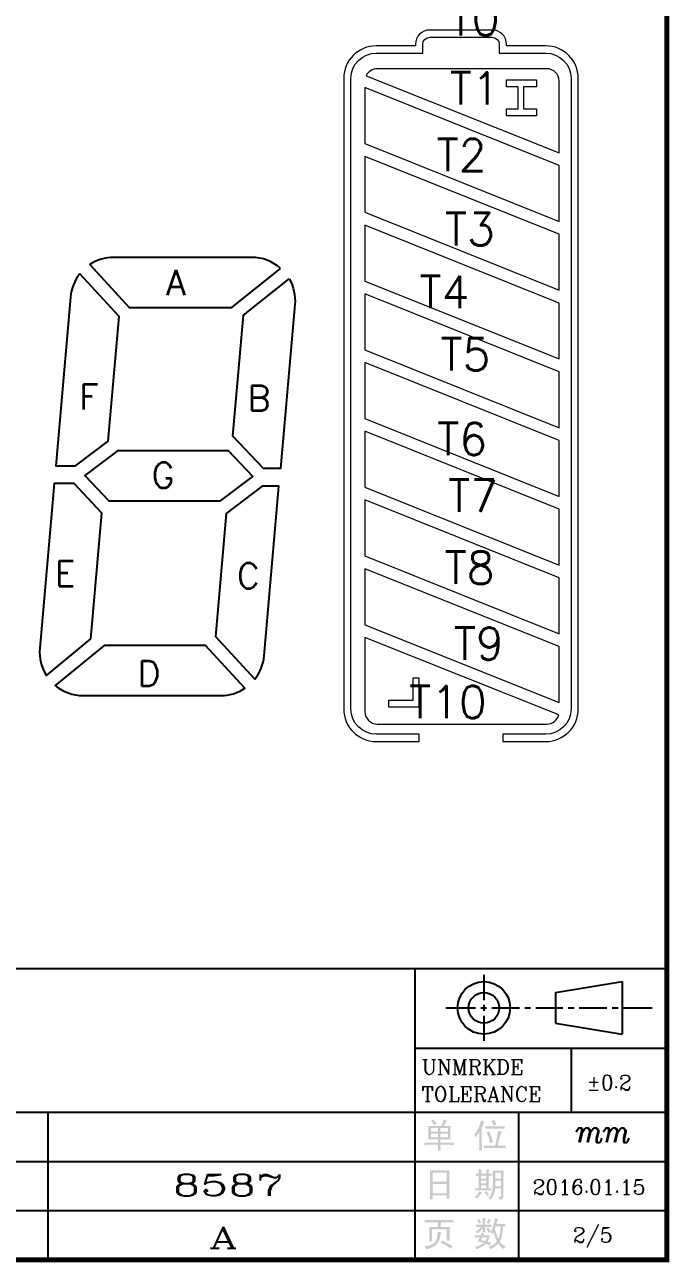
# Model space of a CAD drawing. Extents: x -1388 to 1427, y 183 to 486.
# Drawn here: x 892 to 920.9, y 219.4 to 274.9 of the extents above; entities that cross this region are included whole.
import ezdxf
from ezdxf.enums import TextEntityAlignment as Align

# ---------------------------------------------------------------- set-up
doc = ezdxf.new("R2010")
doc.units = 0
doc.header["$LTSCALE"] = 3
doc.linetypes.add('DASHED', pattern=[0.75, 0.5, -0.25])
doc.layers.get('0').update_dxf_attribs({"linetype": 'CONTINUOUS'})
doc.layers.add('DIM', color=3, linetype='CONTINUOUS')
doc.styles.add('ROMANC', font='romanc')
doc.styles.add('ROMANS', font='romans.shx')

msp = doc.modelspace()

# ---------------------------------------------------------------- hatches: boundary and pattern name
h = msp.add_hatch(color=3)
h.paths.add_polyline_path([(910.535, 224.966), (910.219, 224.966), (910.219, 225.127), (910.535, 225.127)], flags=16)
h.paths.add_polyline_path([(910.649, 225.127), (910.982, 225.127), (910.982, 224.966), (910.649, 224.966)], flags=16)
h.paths.add_polyline_path([(910.535, 225.224), (910.219, 225.224), (910.219, 225.378), (910.535, 225.378)], flags=16)
h.paths.add_polyline_path([(910.649, 225.378), (910.982, 225.378), (910.982, 225.224), (910.649, 225.224)], flags=16)
h.paths.add_polyline_path([(910.105, 225.164), (910.105, 225.059), (910.102, 224.953), (910.094, 224.871), (910.535, 224.871), (910.535, 224.722), (910.136, 224.722), (910.133, 224.722), (910.014, 224.724), (909.928, 224.728), (909.928, 224.62), (909.937, 224.622), (910.025, 224.625), (910.147, 224.627), (910.535, 224.627), (910.535, 224.552), (910.534, 224.442), (910.53, 224.363), (910.654, 224.363), (910.653, 224.402), (910.649, 224.497), (910.649, 224.627), (911.048, 224.627), (911.057, 224.627), (911.169, 224.625), (911.262, 224.62), (911.262, 224.728), (911.255, 224.728), (911.164, 224.724), (911.048, 224.722), (910.649, 224.722), (910.649, 224.871), (911.101, 224.871), (911.098, 224.935), (911.096, 225.037), (911.096, 225.169), (911.096, 225.295), (911.098, 225.398), (911.101, 225.473), (910.803, 225.473), (910.827, 225.521), (910.874, 225.61), (910.882, 225.627), (910.94, 225.706), (910.885, 225.722), (910.792, 225.755), (910.763, 225.66), (910.726, 225.563), (910.684, 225.473), (910.094, 225.473), (910.102, 225.385), (910.105, 225.283)])
h.paths.add_polyline_path([(910.308, 225.746), (910.219, 225.689), (910.241, 225.667), (910.31, 225.594), (910.374, 225.51), (910.394, 225.526), (910.488, 225.581), (910.466, 225.605), (910.4, 225.68), (910.327, 225.76)])
h.paths.add_polyline_path([(912.815, 225.217), (912.718, 225.187), (912.747, 225.114), (912.786, 225.019), (912.819, 224.926), (912.824, 224.902), (912.85, 224.794), (912.866, 224.704), (912.896, 224.713), (912.998, 224.746), (912.978, 224.821), (912.951, 224.911), (912.919, 225.008), (912.883, 225.114), (912.843, 225.229)], flags=17)
h.paths.add_polyline_path([(913.163, 224.854), (913.141, 224.759), (913.117, 224.671), (913.093, 224.59), (912.795, 224.59), (912.687, 224.592), (912.605, 224.596), (912.605, 224.482), (912.68, 224.488), (912.806, 224.49), (913.416, 224.49), (913.478, 224.488), (913.569, 224.482), (913.569, 224.596), (913.533, 224.594), (913.416, 224.59), (913.212, 224.59), (913.231, 224.662), (913.26, 224.783), (913.287, 224.885), (913.311, 224.973), (913.331, 225.045), (913.366, 225.153), (913.397, 225.224), (913.344, 225.233), (913.236, 225.259), (913.223, 225.182), (913.205, 225.065), (913.185, 224.957)])
h.paths.add_polyline_path([(912.83, 225.354), (913.361, 225.354), (913.439, 225.354), (913.527, 225.348), (913.527, 225.462), (913.482, 225.458), (913.368, 225.457), (912.83, 225.457), (912.766, 225.457), (912.658, 225.462), (912.658, 225.348), (912.729, 225.352)])
h.paths.add_polyline_path([(912.416, 225.541), (912.379, 225.444), (912.335, 225.348), (912.332, 225.339), (912.271, 225.233), (912.214, 225.147), (912.163, 225.087), (912.185, 225.063), (912.246, 224.973), (912.275, 225.015), (912.326, 225.099), (912.388, 225.206), (912.388, 224.651), (912.388, 224.568), (912.385, 224.462), (912.377, 224.376), (912.509, 224.376), (912.506, 224.433), (912.504, 224.532), (912.502, 224.656), (912.502, 225.391), (912.548, 225.519), (912.59, 225.614), (912.621, 225.665), (912.57, 225.68), (912.473, 225.724), (912.449, 225.638)])
h.paths.add_polyline_path([(913.026, 225.733), (912.932, 225.689), (912.951, 225.658), (913.004, 225.557), (913.038, 225.48), (913.073, 225.502), (913.165, 225.539), (913.154, 225.563), (913.108, 225.647), (913.051, 225.748)])
h = msp.add_hatch(color=3)
h.paths.add_polyline_path([(910.297, 222.869), (910.929, 222.869), (910.929, 222.457), (910.297, 222.457)], flags=16)
h.paths.add_polyline_path([(910.929, 222.972), (910.297, 222.972), (910.297, 223.376), (910.929, 223.376)], flags=16)
h.paths.add_polyline_path([(910.18, 223.342), (910.18, 223.241), (910.182, 223.138), (910.182, 223.034), (910.184, 222.926), (910.184, 222.816), (910.184, 222.8), (910.184, 222.684), (910.182, 222.575), (910.182, 222.468), (910.18, 222.369), (910.178, 222.274), (910.177, 222.183), (910.297, 222.183), (910.297, 222.357), (910.929, 222.357), (910.929, 222.214), (911.048, 222.214), (911.048, 222.225), (911.046, 222.32), (911.044, 222.419), (911.043, 222.521), (911.043, 222.626), (911.043, 222.734), (911.043, 222.845), (911.043, 222.86), (911.043, 222.972), (911.043, 223.078), (911.043, 223.184), (911.044, 223.285), (911.046, 223.384), (911.048, 223.479), (910.177, 223.479), (910.178, 223.439)])
h.paths.add_polyline_path([(912.365, 222.492), (912.306, 222.404), (912.262, 222.351), (912.193, 222.285), (912.205, 222.278), (912.293, 222.219), (912.348, 222.287), (912.414, 222.375), (912.443, 222.415), (912.509, 222.476), (912.396, 222.547)])
h.paths.add_polyline_path([(912.68, 222.556), (912.615, 222.476), (912.683, 222.419), (912.758, 222.333), (912.766, 222.342), (912.83, 222.423), (912.766, 222.479), (912.681, 222.56)])
h.paths.add_polyline_path([(912.473, 223.239), (912.705, 223.239), (912.705, 223.107), (912.473, 223.107)], flags=16)
h.paths.add_polyline_path([(912.473, 223.019), (912.705, 223.019), (912.705, 222.893), (912.473, 222.893)], flags=16)
h.paths.add_polyline_path([(912.473, 222.673), (912.473, 222.803), (912.705, 222.803), (912.705, 222.673)], flags=17)
h.paths.add_polyline_path([(913.104, 223.376), (913.368, 223.376), (913.368, 223.107), (913.104, 223.107)], flags=16)
h.paths.add_polyline_path([(913.104, 223.019), (913.368, 223.019), (913.368, 222.769), (913.104, 222.769)], flags=16)
h.paths.add_polyline_path([(912.996, 223.177), (912.998, 223.054), (912.998, 222.966), (912.996, 222.847), (912.995, 222.752), (912.991, 222.679), (912.987, 222.65), (912.967, 222.551), (912.932, 222.452), (912.908, 222.402), (912.854, 222.318), (912.782, 222.238), (912.813, 222.223), (912.89, 222.159), (912.941, 222.225), (912.996, 222.313), (913.038, 222.404), (913.062, 222.476), (913.086, 222.576), (913.099, 222.679), (913.368, 222.679), (913.368, 222.344), (913.35, 222.304), (913.242, 222.296), (913.267, 222.252), (913.289, 222.159), (913.339, 222.168), (913.427, 222.201), (913.447, 222.217), (913.474, 222.315), (913.474, 223.192), (913.474, 223.268), (913.476, 223.375), (913.48, 223.466), (912.991, 223.466), (912.995, 223.384), (912.996, 223.287)])
h.paths.add_polyline_path([(912.24, 223.334), (912.24, 223.234), (912.266, 223.235), (912.365, 223.239), (912.365, 222.673), (912.312, 222.673), (912.205, 222.679), (912.205, 222.576), (912.279, 222.582), (912.377, 222.584), (912.758, 222.584), (912.821, 222.582), (912.927, 222.576), (912.927, 222.679), (912.916, 222.677), (912.813, 222.673), (912.813, 223.239), (912.822, 223.239), (912.927, 223.234), (912.927, 223.334), (912.914, 223.334), (912.813, 223.329), (912.813, 223.437), (912.824, 223.527), (912.7, 223.527), (912.703, 223.439), (912.705, 223.329), (912.473, 223.329), (912.476, 223.437), (912.485, 223.527), (912.359, 223.527), (912.365, 223.439), (912.365, 223.329), (912.344, 223.329)])
h = msp.add_hatch(color=3)
h.paths.add_polyline_path([(910.731, 220.319), (910.66, 220.242), (910.733, 220.203), (910.827, 220.154), (910.905, 220.11), (910.935, 220.09), (911.015, 220.031), (911.101, 219.962), (911.129, 220), (911.196, 220.075), (911.123, 220.123), (911.033, 220.176), (910.953, 220.223), (910.925, 220.236), (910.83, 220.284), (910.744, 220.332)])
h.paths.add_polyline_path([(910.517, 220.667), (910.512, 220.56), (910.499, 220.469), (910.499, 220.462), (910.466, 220.361), (910.416, 220.277), (910.404, 220.262), (910.33, 220.196), (910.237, 220.147), (910.233, 220.145), (910.147, 220.115), (910.047, 220.092), (909.933, 220.075), (909.97, 220.026), (910.028, 219.943), (910.032, 219.943), (910.147, 219.982), (910.248, 220.022), (910.334, 220.064), (910.404, 220.11), (910.457, 220.156), (910.526, 220.233), (910.578, 220.313), (910.583, 220.324), (910.618, 220.421), (910.636, 220.522), (910.653, 220.615), (910.678, 220.712), (910.618, 220.714), (910.517, 220.725)])
h.paths.add_polyline_path([(910.147, 221.251), (910.047, 221.253), (909.939, 221.256), (909.939, 221.143), (909.979, 221.144), (910.085, 221.148), (910.184, 221.148), (910.541, 221.148), (910.53, 221.046), (910.517, 220.945), (910.147, 220.945), (910.151, 220.857), (910.153, 220.754), (910.153, 220.504), (910.153, 220.41), (910.147, 220.3), (910.274, 220.3), (910.274, 220.844), (910.929, 220.844), (910.929, 220.324), (911.059, 220.324), (911.055, 220.423), (911.054, 220.522), (911.054, 220.767), (911.055, 220.839), (911.059, 220.945), (910.649, 220.945), (910.66, 221.046), (910.673, 221.148), (910.988, 221.148), (911.015, 221.148), (911.112, 221.146), (911.228, 221.143), (911.228, 221.256), (911.189, 221.254), (911.079, 221.251), (910.988, 221.251), (910.184, 221.251)])
h.paths.add_polyline_path([(912.652, 220.308), (912.55, 220.333), (912.462, 220.355), (912.478, 220.385), (912.526, 220.474), (912.729, 220.474), (912.696, 220.385)], flags=16)
h.paths.add_polyline_path([(912.187, 220.575), (912.187, 220.469), (912.211, 220.469), (912.319, 220.473), (912.414, 220.474), (912.361, 220.372), (912.317, 220.3), (912.381, 220.284), (912.478, 220.258), (912.592, 220.229), (912.564, 220.207), (912.485, 220.156), (912.398, 220.112), (912.297, 220.075), (912.187, 220.044), (912.202, 220.033), (912.258, 219.949), (912.354, 219.984), (912.456, 220.029), (912.544, 220.077), (912.623, 220.13), (912.687, 220.187), (912.769, 220.154), (912.848, 220.11), (912.863, 220.139), (912.919, 220.229), (912.868, 220.245), (912.758, 220.277), (912.76, 220.278), (912.8, 220.372), (912.833, 220.469), (912.861, 220.57), (912.562, 220.57), (912.615, 220.646), (912.583, 220.656), (912.485, 220.689), (912.478, 220.665), (912.449, 220.57), (912.387, 220.57), (912.28, 220.571)])
h.paths.add_polyline_path([(912.786, 220.917), (912.7, 220.863), (912.705, 220.855), (912.758, 220.776), (912.806, 220.678), (912.819, 220.687), (912.908, 220.736), (912.901, 220.747), (912.85, 220.831), (912.789, 220.921)], flags=17)
h.paths.add_polyline_path([(913.342, 220.906), (913.337, 220.804), (913.326, 220.694), (913.306, 220.593), (913.28, 220.493), (913.247, 220.397), (913.216, 220.458), (913.179, 220.551), (913.141, 220.665), (913.132, 220.692), (913.097, 220.813), (913.093, 220.879), (913.128, 220.976), (913.342, 220.976)], flags=16)
h.paths.add_polyline_path([(912.376, 221.302), (912.282, 221.262), (912.326, 221.194), (912.372, 221.101), (912.374, 221.102), (912.467, 221.148), (912.431, 221.214), (912.377, 221.304)], flags=17)
h.paths.add_polyline_path([(912.764, 221.212), (912.718, 221.124), (912.813, 221.09), (912.817, 221.095), (912.866, 221.185), (912.927, 221.251), (912.897, 221.262), (912.8, 221.304)], flags=17)
h.paths.add_polyline_path([(912.965, 220.861), (912.927, 220.767), (912.885, 220.683), (912.91, 220.674), (913.004, 220.635), (913.033, 220.731), (913.044, 220.67), (913.075, 220.551), (913.097, 220.482), (913.132, 220.385), (913.176, 220.289), (913.172, 220.286), (913.101, 220.216), (913.015, 220.152), (912.991, 220.136), (912.903, 220.086), (912.806, 220.044), (912.837, 220.022), (912.903, 219.949), (912.938, 219.969), (913.035, 220.028), (913.104, 220.075), (913.157, 220.119), (913.236, 220.194), (913.258, 220.163), (913.326, 220.086), (913.383, 220.031), (913.474, 219.962), (913.498, 219.996), (913.582, 220.068), (913.538, 220.088), (913.445, 220.147), (913.375, 220.203), (913.308, 220.284), (913.341, 220.348), (913.377, 220.44), (913.403, 220.54), (913.421, 220.646), (913.423, 220.672), (913.436, 220.787), (913.445, 220.89), (913.45, 220.976), (913.454, 220.976), (913.558, 220.969), (913.558, 221.077), (913.518, 221.075), (913.421, 221.071), (913.152, 221.071), (913.165, 221.117), (913.194, 221.209), (913.236, 221.291), (913.185, 221.302), (913.086, 221.333), (913.084, 221.304), (913.07, 221.209), (913.048, 221.108), (913.015, 221), (913.004, 220.963)])
h.paths.add_polyline_path([(912.319, 221.044), (912.24, 221.047), (912.24, 220.939), (912.258, 220.941), (912.357, 220.945), (912.467, 220.945), (912.432, 220.894), (912.354, 220.82), (912.299, 220.784), (912.216, 220.744), (912.233, 220.731), (912.293, 220.654), (912.37, 220.703), (912.449, 220.773), (912.491, 220.819), (912.544, 220.897), (912.542, 220.808), (912.539, 220.707), (912.658, 220.707), (912.656, 220.734), (912.652, 220.833), (912.652, 220.945), (912.753, 220.945), (912.859, 220.943), (912.938, 220.939), (912.938, 221.047), (912.879, 221.044), (912.78, 221.042), (912.652, 221.04), (912.652, 221.143), (912.654, 221.247), (912.658, 221.339), (912.539, 221.339), (912.542, 221.258), (912.544, 221.155), (912.544, 221.04), (912.421, 221.042)])

# ---------------------------------------------------------------- linework, layer by layer
for p, q in [((920.79, 232.518), (868.812, 232.518)), ((909.518, 219.474), (909.518, 232.494)), ((912.594, 232.251), (912.594, 231.121)), ((915.811, 231.455), (918.796, 231.945)), ((915.811, 231.455), (915.811, 230.083)), ((918.796, 231.945), (918.796, 229.593)), ((912.594, 230.904), (912.594, 230.632)), ((910.895, 230.769), (912.214, 230.769)), ((912.459, 230.769), (912.717, 230.769)), ((912.594, 230.414), (912.594, 229.286)), ((912.949, 230.769), (914.187, 230.769)), ((914.432, 230.769), (914.691, 230.769)), ((914.922, 230.769), (916.133, 230.769)), ((916.378, 230.769), (916.637, 230.769)), ((916.868, 230.769), (918.107, 230.769)), ((918.351, 230.769), (918.61, 230.769)), ((918.841, 230.769), (920.143, 230.769)), ((915.811, 230.083), (918.796, 229.593)), ((893.053, 226.088), (893.053, 219.474))]:
    msp.add_line(p, q)
for points, format in [([(920.79, 219.474, 0.227, 0.227, 0), (920.79, 302.842, 0.227, 0.227, 0), (799.993, 302.842, 0.227, 0.227, 0), (799.993, 219.474, 0.227, 0.227, 0)], "xyseb"), ([(903.484, 263.923, 0.185305), (902.179, 264.424), (896.006, 264.424, 0.147908), (894.925, 264.097), (896.688, 262.174), (901.29, 262.174)], "xyb"), ([(894.483, 263.692, 0.147873), (894.063, 262.644), (893.402, 255.08), (894.291, 255.08), (895.757, 256.183), (896.245, 261.769)], "xyb"), ([(903.863, 263.458, -0.155286), (904.122, 262.304), (903.479, 254.958), (902.721, 254.958), (901.348, 256.408), (901.822, 261.831)], "xyb"), ([(894.981, 247.312), (895.475, 252.958), (894.224, 254.278), (893.331, 254.278), (892.685, 246.894, 0.165051), (892.983, 245.677)], "xyb"), ([(902.324, 245.506, 0.147891), (902.744, 246.554), (903.409, 254.157), (902.654, 254.157), (901.045, 252.944), (900.562, 247.429)], "xyb"), ([(900.12, 247.024), (895.576, 247.024), (893.38, 245.226, 0.175427), (894.628, 244.774), (900.802, 244.774, 0.147891), (901.882, 245.101)], "xyb")]:
    msp.add_lwpolyline(points, format=format, close=True)
at = {"lineweight": 9}
for points in [[(915.972, 268.541), (907.261, 272.035), (907.261, 269.524), (915.972, 266.031)], [(914.956, 271.085), (914.956, 270.772), (913.607, 270.772), (913.607, 271.085), (914.13, 271.085), (914.13, 272.066), (913.607, 272.066), (913.607, 272.381), (914.956, 272.381), (914.956, 272.066), (914.375, 272.066), (914.375, 271.085)], [(915.972, 265.46), (907.261, 268.953), (907.261, 266.443), (915.972, 262.949)], [(915.972, 262.377), (907.261, 265.872), (907.261, 263.362), (915.972, 259.868)], [(907.261, 260.279), (915.972, 256.785), (915.972, 259.296), (907.261, 262.79)], [(915.972, 256.214), (907.261, 259.708), (907.261, 257.197), (915.972, 253.704)], [(915.972, 253.133), (907.261, 256.625), (907.261, 254.115), (915.972, 250.622)], [(915.972, 250.051), (907.261, 253.544), (907.261, 251.035), (915.972, 247.54)], [(907.261, 247.952), (915.972, 244.46), (915.972, 246.969), (907.261, 250.463)], [(909.68, 245.572), (909.68, 244.247), (908.333, 244.247), (908.333, 244.561), (909.428, 244.561), (909.428, 245.572)]]:
    msp.add_lwpolyline(points, close=True, dxfattribs=at)
msp.add_lwpolyline([(895.789, 253.499), (900.783, 253.499), (902.239, 254.595), (901.145, 255.749), (896.177, 255.749), (894.707, 254.641)], close=True)
for points in [[(909.518, 228.959), (920.79, 228.959)], [(916.504, 228.959), (916.504, 226.088)], [(868.812, 226.088), (920.79, 226.088)], [(914.144, 226.088), (914.144, 219.474)], [(916.743, 225.197), (916.78, 225.289), (916.853, 225.382), (916.964, 225.382), (917.001, 225.335), (917.001, 225.243), (916.964, 225.058), (916.89, 224.735)], [(916.927, 225.382), (916.964, 225.335), (916.964, 225.243), (916.927, 225.058), (916.853, 224.735)], [(916.964, 225.058), (917.038, 225.243), (917.112, 225.335), (917.186, 225.382), (917.259, 225.382), (917.333, 225.335), (917.37, 225.289), (917.37, 225.197), (917.259, 224.735)], [(917.259, 225.382), (917.333, 225.289), (917.333, 225.197), (917.223, 224.735)], [(917.333, 225.058), (917.407, 225.243), (917.481, 225.335), (917.555, 225.382), (917.628, 225.382), (917.702, 225.335), (917.739, 225.289), (917.739, 225.197), (917.665, 224.92), (917.665, 224.781), (917.702, 224.735)], [(917.628, 225.382), (917.702, 225.289), (917.702, 225.197), (917.628, 224.92), (917.628, 224.781), (917.665, 224.735), (917.776, 224.735), (917.85, 224.828), (917.887, 224.92)], [(917.961, 225.197), (917.998, 225.289), (918.071, 225.382), (918.182, 225.382), (918.219, 225.335), (918.219, 225.243), (918.182, 225.058), (918.108, 224.735)], [(918.145, 225.382), (918.182, 225.335), (918.182, 225.243), (918.145, 225.058), (918.071, 224.735)], [(918.182, 225.058), (918.256, 225.243), (918.33, 225.335), (918.404, 225.382), (918.477, 225.382), (918.551, 225.335), (918.588, 225.289), (918.588, 225.197), (918.477, 224.735)], [(918.477, 225.382), (918.551, 225.289), (918.551, 225.197), (918.44, 224.735)], [(918.551, 225.058), (918.625, 225.243), (918.699, 225.335), (918.773, 225.382), (918.846, 225.382), (918.92, 225.335), (918.957, 225.289), (918.957, 225.197), (918.883, 224.92), (918.883, 224.781), (918.92, 224.735)], [(918.846, 225.382), (918.92, 225.289), (918.92, 225.197), (918.846, 224.92), (918.846, 224.781), (918.883, 224.735), (918.994, 224.735), (919.068, 224.828), (919.105, 224.92)], [(868.812, 223.884), (920.79, 223.884)], [(868.812, 221.679), (920.79, 221.679)]]:
    msp.add_lwpolyline(points)
for radius in [1.176, 0.686]:
    msp.add_circle((912.594, 230.769), radius)
for points in [[(910.169, 274.619), (909.815, 274.619), (909.527, 274.331), (909.527, 273.977)], [(909.854, 273.977), (909.854, 274.15), (909.995, 274.292), (910.169, 274.292)], [(912.969, 274.619), (912.969, 274.619), (910.169, 274.619), (910.169, 274.619)], [(910.169, 274.292), (910.169, 274.292), (912.969, 274.292), (912.969, 274.292)], [(913.61, 273.977), (913.61, 274.331), (913.322, 274.619), (912.969, 274.619)], [(912.969, 274.292), (913.143, 274.292), (913.284, 274.15), (913.284, 273.977)], [(907.769, 273.908), (906.965, 273.908), (906.31, 273.254), (906.31, 272.449)], [(909.527, 273.908), (909.527, 273.908), (907.769, 273.908), (907.769, 273.908)], [(909.527, 273.977), (909.527, 273.977), (909.527, 273.908), (909.527, 273.908)], [(909.854, 273.582), (909.854, 273.582), (909.854, 273.977), (909.854, 273.977)], [(913.284, 273.977), (913.284, 273.977), (913.284, 273.582), (913.284, 273.582)], [(913.61, 273.908), (913.61, 273.908), (913.61, 273.977), (913.61, 273.977)], [(915.369, 273.908), (915.369, 273.908), (913.61, 273.908), (913.61, 273.908)], [(916.827, 272.449), (916.827, 273.254), (916.173, 273.908), (915.369, 273.908)], [(906.637, 272.449), (906.637, 273.074), (907.144, 273.582), (907.769, 273.582)], [(907.769, 273.582), (907.769, 273.582), (909.854, 273.582), (909.854, 273.582)], [(913.284, 273.582), (913.284, 273.582), (915.369, 273.582), (915.369, 273.582)], [(915.369, 273.582), (915.993, 273.582), (916.501, 273.074), (916.501, 272.449)], [(907.817, 272.882), (907.597, 272.882), (907.406, 272.753), (907.317, 272.565)], [(907.317, 272.565), (907.317, 272.565), (915.972, 269.113), (915.972, 269.113)], [(915.416, 272.882), (915.416, 272.882), (907.817, 272.882), (907.817, 272.882)], [(915.972, 272.328), (915.972, 272.634), (915.723, 272.882), (915.416, 272.882)], [(906.31, 272.449), (906.31, 272.449), (906.31, 244.171), (906.31, 244.171)], [(906.637, 244.171), (906.637, 244.171), (906.637, 272.449), (906.637, 272.449)], [(915.972, 269.113), (915.972, 269.113), (915.972, 272.328), (915.972, 272.328)], [(916.501, 272.449), (916.501, 272.449), (916.501, 244.171), (916.501, 244.171)], [(916.827, 244.171), (916.827, 244.171), (916.827, 272.449), (916.827, 272.449)], [(915.95, 243.904), (915.95, 243.904), (907.261, 247.38), (907.261, 247.38)], [(907.261, 247.38), (907.261, 247.38), (907.261, 244.049), (907.261, 244.049)], [(906.31, 244.171), (906.31, 243.367), (906.965, 242.712), (907.769, 242.712)], [(907.769, 243.039), (907.144, 243.039), (906.637, 243.548), (906.637, 244.171)], [(907.261, 244.049), (907.261, 243.742), (907.51, 243.494), (907.817, 243.494)], [(916.501, 244.171), (916.501, 243.548), (915.993, 243.039), (915.369, 243.039)], [(915.369, 242.712), (916.173, 242.712), (916.827, 243.367), (916.827, 244.171)], [(915.416, 243.494), (915.672, 243.494), (915.885, 243.669), (915.95, 243.904)], [(907.817, 243.494), (907.817, 243.494), (915.416, 243.494), (915.416, 243.494)], [(909.691, 243.039), (909.691, 243.039), (907.769, 243.039), (907.769, 243.039)], [(907.769, 242.712), (907.769, 242.712), (909.691, 242.712), (909.691, 242.712)], [(909.691, 242.712), (909.691, 242.712), (909.691, 243.039), (909.691, 243.039)], [(915.369, 243.039), (915.369, 243.039), (913.447, 243.039), (913.447, 243.039)], [(913.447, 243.039), (913.447, 243.039), (913.447, 242.712), (913.447, 242.712)], [(913.447, 242.712), (913.447, 242.712), (915.369, 242.712), (915.369, 242.712)]]:
    msp.add_open_spline(points, degree=3, dxfattribs=at)

# ---------------------------------------------------------------- texts
at = {"color": 3, "style": 'ROMANC'}
for s, p in [('UNMRKDE', (909.799, 227.787)), ('%%P0.2', (917.202, 227.08)), ('TOLERANCE', (909.799, 226.565)), ('2016.01.15', (914.776, 222.398))]:
    msp.add_text(s, height=0.6716, dxfattribs=at).set_placement(p)
for s, height, width, p, p2 in [('8587', 0.9553, 1.420377, (898.645, 222.343), (903.62, 222.343)), ('A', 0.955, 1.461789, (900.282, 219.997), (901.546, 219.997))]:
    msp.add_text(s, height=height, dxfattribs=dict(at, width=width)).set_placement(p, p2, align=Align.FIT)
at = {"style": 'ROMANC'}
msp.add_text('2/5', height=0.6716, dxfattribs=at).set_placement((916.58, 220.249))
at = {"layer": 'DIM', "linetype": 'DASHED', "style": 'ROMANS'}
for s, height, p in [('T0', 1.4504, (912.178, 275.097)), ('T1', 1.4504, (912.178, 271.997)), ('T2', 1.4504, (911.594, 269.007)), ('T3', 1.4504, (911.967, 265.688)), ('A', 1.136, (898.79, 263.293)), ('T4', 1.4504, (910.828, 262.865)), ('T5', 1.4504, (911.766, 260.075)), ('F', 1.136, (894.891, 258.166)), ('B', 1.136, (902.513, 258.106)), ('T6', 1.4504, (911.622, 256.274)), ('G', 1.136, (898.211, 254.654)), ('T7', 1.4504, (912.112, 253.74)), ('T8', 1.4504, (911.953, 250.503)), ('E', 1.136, (893.826, 250.253)), ('C', 1.136, (902.033, 250.144)), ('T9', 1.4504, (912.37, 247.103)), ('D', 1.136, (897.578, 245.769)), ('T10', 1.4504, (910.977, 244.484))]:
    msp.add_text(s, height=height, dxfattribs=at).set_placement(p, align=Align.MIDDLE)

doc.saveas('drawing.dxf')
